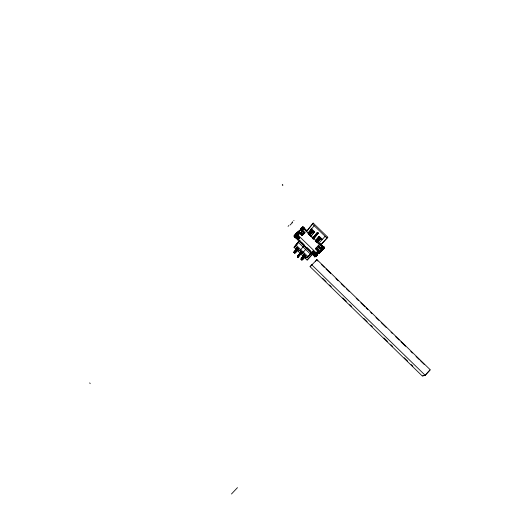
<?xml version="1.0" encoding="UTF-8"?>
<svg xmlns="http://www.w3.org/2000/svg" width="520" height="520" viewBox="0 0 520 520"><rect width="100%" height="100%" fill="white"/><g stroke="black" fill="none" stroke-linecap="round" stroke-linejoin="round"><path stroke-width="0.78" d="M321.529 248.814L321.185 248.131A1.118 0.384 44.3 0 1 321.347 247.956L322.699 248.995L322.582 249.951M323.733 246.928C323.889 248.118 322.738 247.006 323.362 247.988C322.101 247.175 323.343 247.871 323.778 247.013M322.296 247.097L322.03 247.761L322.296 247.097A1.111 1.053 36.2 0 1 322.757 246.636L324.149 246.994L324.025 248.43M315.341 254.391L315.445 253.903A1.118 1.053 36.4 0 1 315.906 253.442C320.034 252.571 314.932 257.953 315.601 253.728A1.118 1.053 36.4 0 1 316.062 253.266M316.446 254.806L316.141 254.131M315.776 255.073L316.062 256.425M316.199 254.228C317.181 253.13 316.94 255.353 316.036 254.404M315.978 255.008L316.322 255.769L315.978 256.568M317.363 248.443C316.387 248.768 317.369 247.663 317.089 248.677M317.454 254.014L317.031 253.299L317.161 254.274L316.472 253.922L317.499 253.682M318.279 233.103C316.959 235.138 316.882 231.004 318.279 233.103L313.203 239.213M317.623 253.922L317.428 254.917M320.047 239.681L318.975 239.824A0.949 0.897 34.9 0 1 318.552 239.415L318.916 238.199L320.242 238.758L320.138 239.571L317.389 242.717M318.078 249.847C319.092 248.242 318.389 250.764 318.351 249.269M318.454 247.267C318.513 246.35 318.136 247.052 318.565 247.208M318.611 249.847L318.006 249.633L318.494 249.236M319.085 248.814C320.522 247.891 319.611 248.319 319.358 248.807M316.141 256.399L314.776 256.932L314.034 255.573M316.03 256.522L314.776 256.692L314.158 255.561M301.158 232.33C299.845 234.884 300.32 231.413 301.243 232.453C300.391 233.337 301.243 231.836 300.775 233.227M300.742 229.138L300.553 230.133L300.827 228.995M300.865 233.071L300.495 232.661L300.865 233.025M301.925 227.942L301.971 227.617M302.419 231.536C301.529 230.581 303.004 231.647 301.945 231.179M302.283 229.573L301.853 230.003M301.99 233.864C303.361 233.571 301.529 234.312 302.452 234.078M302.341 231.582L302.016 231.218M305.689 256.087L302.497 259.733L301.516 259.864A0.865 0.819 35.7 0 1 301.139 259.493L301.178 258.628L304.434 254.858M302.627 228.02L302.887 227.597M302.543 231.335L302.244 231.738M302.803 229.665L302.699 230.139A1.099 1.04 32.3 0 1 302.244 230.588L302.088 230.653M303.024 233.22L303.082 232.791M303.771 232.785C303.933 232.758 303.199 231.914 303.687 233.006M301.788 227.975C302.153 226.109 304.811 227.097 303.856 228.67A1.105 1.047 32.3 0 1 303.394 229.125L302.406 229.099M304.044 227.662L304.005 228.475L302.393 230.783M295.633 237.198L294.255 236.847L294.275 235.547M295.477 237.256L294.508 236.782L294.073 235.892M298.662 248.703L295.406 252.798L294.424 252.935A0.858 0.819 34.1 0 1 294.047 252.564L294.093 251.7L295.029 251.414M295.425 233.935C296.069 232.505 298.35 233.889 297.317 235.086A1.111 1.047 32.3 0 1 296.849 235.541L295.464 235.19L295.568 233.74M297.459 234.897A1.111 1.053 32.3 0 1 296.992 235.352L295.718 235.131L295.483 233.883M297.193 233.974L297.375 234.936M298.292 256.1C299.338 257.133 296.901 257.459 297.518 256.211L301.184 251.817M295.653 234.488L294.918 235.3M296.419 237.406L296.667 236.665M296.816 232.55L297.615 232.667L298.474 233.838A1.111 0.377 45.1 0 1 298.331 234.019C295.529 233.337 298.149 230.529 298.948 233.363A1.111 0.377 45.1 0 1 298.805 233.552L298.279 233.344M296.667 237.51L296.244 237.049M298.435 238.4C297.096 238.44 299.182 238.18 298.188 237.855M297.713 236.438L297.245 236.028L297.408 236.34M298.064 238.797L297.609 238.362M303.043 229.307C300.196 231.335 301.301 225.446 303.043 229.307A1.111 0.384 45.1 0 1 302.9 229.495L302.367 229.294M302.906 228.332C303.732 228.254 303.199 228.547 302.776 227.682L296.589 233.799C297.856 235.001 296.257 232.564 295.536 233.811M306.345 230.6L306.026 230.217M313.326 251.713C314.308 252.064 312.267 252.947 313.352 251.804M314.301 253.572C314.99 254.449 315.075 252.161 314.483 253.792M313.976 254.618C314.782 252.727 313.547 255.307 313.638 254.156M316.797 255.587L316.875 255.014M318.117 252.174L318.519 252.661M319.254 253.136L318.038 251.667L317.109 252.233L318.331 253.636L319.254 253.136L318.558 253.013M320.593 244.498C321.666 244.829 319.442 245.791 320.723 244.465M319.553 251.498L320.6 251.992L320.06 250.946M322.192 248.072L322.673 248.456M322.439 246.188L322.12 245.804M322.861 249.347L322.868 248.82L322.471 250.075L322.92 249.314L322.634 248.917M321.185 248.131C322.998 245.823 324.116 251.31 321.646 248.944M318.695 249.802L318.038 249.6M316.413 248.58L316.752 248.157M312.429 231.719C312.877 230.107 309.946 230.256 310.719 231.816A0.949 0.891 33.4 0 0 311.142 232.219L312.429 231.719L309.881 234.864M302.725 259.279L302.497 259.733M300.716 233.077L301.093 232.863M302.302 233.558L302.094 234.084M322.901 248.521L322.738 249.203L323.817 248.573L322.985 248.839M315.361 256.042L316.056 255.866L316.342 255.08M294.879 235.839L295.503 234.553L295.334 235.235L295.861 235.749M322.069 247.429L322.133 247.28A1.111 1.047 36.2 0 1 322.589 246.818L322.913 246.578M319.475 248.17L319.787 248.716L319.423 248.261M302.594 234.013L302.328 234.319M297.824 232.466L298.226 232.98M299.962 230.614L298.954 231.133L299.423 230.672M301.918 228.41L302.387 228.65M298.617 237.38L299.084 237.796L298.786 237.672M316.791 254.885C314.626 256.217 317.531 256.406 316.108 255.099M316.999 255.547L316.524 256.022M318.747 253.669L317.265 252.064A1.118 0.377 44.3 0 0 317.109 252.233M320.6 251.992L321.106 251.4L320.534 250.478M301.983 233.786L302.204 233.571M302.4 234.306L302.133 233.811M294.359 235.411L294.132 235.736L295.562 235.053M294.567 236.249L294.58 236.795M295.997 234.344L295.978 234.748M296.654 234.819L296.887 233.805M301.886 227.662L302.354 227.097M288.743 225.537L288.074 226.408M289.991 225.069L292.487 222.599M292.611 221.741L291.947 222.417M293.969 220.435L293.813 220.753M295.341 234.078L295.678 233.617M294.327 235.475L294.736 235.099M294.749 235.228L295.653 235.228M294.164 236.697L295.477 234.462M296.589 233.799L296.777 233.383M295.295 235.541L296.829 233.772M295.087 235.183L295.718 235.131M300.534 229.483L300.937 228.872L300.683 229.19M301.821 227.812L302.224 227.201M300.911 228.963L301.36 228.625L300.788 229.067M302.653 226.947L302.347 227.208L303.413 227.272L299.956 230.639L301.646 229.06M297.564 234.416L297.499 234.084M297.317 235.086L297.518 234.741M303.485 227.032C301.958 227.35 303.882 228.703 303.517 227.35M296.829 236.093L297.901 234.748M299.409 232.772L302.029 235.625L304.817 232.811L301.275 229.067L304.954 232.635L304.629 233.071M303.732 227.558L303.764 227.233M302.413 229.287L301.945 229.905L302.633 229.736M301.873 230.393L304.766 232.895M302.9 229.229L303.543 228.93A1.105 1.047 32.3 0 0 304.005 228.475M300.32 232.85L300.716 232.323M300.307 232.947L300.937 232.232M302.224 230.458L303.03 229.398M300.346 233.083L301.034 232.252M300.411 233.161L300.567 232.648M300.8 232.707L301.08 232.271M301.795 231.543L302.218 230.971M300.534 233.239L301.243 232.453M300.729 233.246L301.262 232.55M302.959 233.038L303.485 232.31M302.978 233.136L303.726 232.33L303.056 233.259M302.283 234.338L302.627 233.877M302.789 228.026L302.647 227.662L294.288 236.483L297.934 240.025L299.156 238.583L296.017 235.534M303.206 232.953L303.81 232.388M303.908 232.609L303.381 233.337L303.869 232.472M299.748 237.998L299.312 238.427L296.562 235.755L296.998 235.333L299.748 237.998L297.934 240.025M303.427 233.324L303.894 232.707M302.029 235.625L304.954 232.635M296.315 249.529L294.034 247.312L299.481 240.364M306.404 231.524L313.196 223.113L327.788 237.218L321.341 244.374M299.28 240.844L294.034 247.312M306.735 231.342L313.196 223.113M295.256 246.175L299.975 240.389L295.256 246.175L307.112 257.712L311.597 252.817L311.194 253.221M296.621 247.319L295.627 248.567L296.01 248.183M307.97 233.161L311.461 228.781L314.606 231.822L311.051 236.145M295.672 248.898L296.667 247.65M308.165 233.233L314.164 225.706M293.976 251.927L297.206 247.812M308.328 233.922L310.856 230.763M293.943 252.187L297.479 247.774M308.555 233.76L311.22 230.549M294.762 251.368L297.303 248.209M293.989 252.441L297.525 248.04M308.639 234.202L310.661 231.68M294.047 252.564L297.583 248.164M308.698 234.332L310.719 231.816M294.424 252.935L297.973 248.541M309.114 234.734L311.142 232.219M294.548 252.987L298.096 248.593M309.25 234.786L311.279 232.278M294.814 253.032L298.363 248.638M309.536 234.839L311.565 232.33M295.074 253L298.753 248.553M309.406 235.222L312.949 231.042L314.184 232.239L310.642 236.555M295.406 252.798L298.61 248.82M309.667 235.216L312.377 231.855M295.62 251.986L297.362 250.263L298.493 251.362L299.507 250.127M299.904 250.698L303.927 245.83M313.066 237.594L317.2 232.648M297.44 256.36L301.567 251.42M312.702 238.108L317.44 232.505M297.421 256.529L301.587 251.661M312.904 238.017L317.629 232.479M297.453 256.698L301.62 251.849M312.936 238.199L317.109 233.357M297.596 256.919L301.724 251.992M313.092 238.44L317.226 233.513M297.739 257.023L301.873 252.103M313.255 238.556L317.389 233.63M297.817 257.062L301.958 252.135M313.339 238.589L317.48 233.669M297.993 257.088L302.139 252.167L298.168 257.069M313.534 238.628L318.24 232.915M298.246 257.036L302.153 252.408M313.287 239.181L318.253 233.292M302.445 253.175L306.527 248.358M315.868 255.587L315.432 255.723M317.506 254.885L317.233 255.19L317.59 254.748M321.744 249.886L321.094 249.769M322.173 249.359L321.536 249.347M297.518 256.211L298.22 256.055M303.745 254.274L302.712 255.483L304.135 253.883M315.166 240.962L319.221 236.308L322.374 239.356L321.952 239.779L320.717 238.576L317.564 242.177M315.582 240.552L319.221 236.308M316.05 241.417L318.689 238.362M301.067 258.856L304.649 254.709M315.835 241.768L318.916 238.199M301.262 258.531L304.239 255.275M316.407 241.202L319.053 238.147M301.034 259.116L304.726 254.846M316.329 241.436L318.435 238.999M304.506 255.236L301.594 258.329M301.08 259.37L304.779 255.112M316.381 241.716L318.494 239.285M301.139 259.493L304.831 255.236M316.44 241.852L318.552 239.415M301.516 259.864L305.221 255.613M316.856 242.255L318.975 239.824M301.646 259.916L305.351 255.665M316.992 242.314L319.111 239.883M302.679 258.889L305.338 255.84M301.906 259.961L305.617 255.717M317.265 242.242L319.397 239.935M302.731 259.149L305.5 255.983M302.166 259.928L305.838 255.873M317.564 242.32L320.262 239.323M305.494 258.466L306.644 257.088M318.26 243.958L325.111 236.294M315.178 256.23L314.75 256.659L311.077 253.091L312.364 251.706L316.05 255.288L315.127 256.12M307.112 257.712L311.305 253L299.163 241.196M313.092 250.978L312.656 251.407L315.425 254.092L315.855 253.663L313.092 250.978L311.805 252.369L312.364 251.706M315.374 248.612L318.142 251.303L315.374 248.612L318.364 245.609L321.913 249.359L318.364 245.609M317.961 246.038L320.886 248.56M319.475 244.744L320.365 243.75L324.044 247.319M316.413 248.631L317.115 247.904M317.044 248.69L316.687 248.469L317.304 247.969M317.947 247.104L318.396 246.63M316.764 248.599L317.096 248.255M316.849 248.658L317.174 248.385M316.959 248.859L317.447 248.222M318.494 247.332L318.728 246.948M304.284 257.289L307.132 260.065L312.488 254.118M321.048 244.602L327.788 237.218M312.741 253.922L307.132 260.065M319.079 248.625L319.677 247.975M319.065 248.716L319.572 248.255M319.501 248.709L320.06 248.138M319.644 248.749L320.099 248.281M319.67 248.872L320.086 248.378M315.38 254.059L315.601 253.728M316.062 253.383L316.557 253.162M318.526 251.154L316.108 253.546M315.406 254.722L315.497 254.215M315.478 254.885L315.562 254.547M316.401 253.338L316.901 253.221M425.308 375.076L429.956 370.006M425.191 375.303L430.268 369.779L316.992 259.656L310.083 266.663L422.376 376.09L425.191 375.303L311.786 264.856M322.913 246.721L323.245 246.532M315.686 255.158L315.633 254.709M315.582 255.366L316.596 254.261M314.665 256.542L317.265 253.936M314.62 256.867L317.272 254M317.544 253.767L323.57 247.696M315.022 256.548L317.252 254.118M319.469 251.784L315.77 248.19L319.56 251.739L321.483 250.335L321.367 249.912M324.031 246.864L324.24 247.136M316.056 255.866L317.272 255.119M321.074 250.153L322.374 250.088L321.386 250.068L318.084 253.487M315.874 256.692L316.225 256.256M322.764 249.327L323.303 249.087M324.376 247.624L324.337 247.956M310.083 266.663L311.961 264.693M315.244 261.502L316.992 259.656M231.465 494L237.49 487.637M308.828 255.886L309.225 255.489M312.676 252.389C311.708 253.962 313.391 252.447 312.735 252.415M312.273 253.065L312.845 252.48M312.995 252.337L313.56 251.758M320.268 245.115L320.834 244.53M312.344 253.136L312.917 252.544M313.06 252.415L313.638 251.823M320.333 245.186L320.911 244.595M312.416 253.201L312.988 252.623M313.137 252.48L313.703 251.894M320.405 245.252L320.976 244.673M312.526 253.273L313.06 252.727M313.248 252.544L313.781 252.005L313.307 252.564M320.515 245.323L321.048 244.777M320.58 245.343L321.074 244.842M314.281 253.513L314.808 253.019M313.612 254.352L314.171 253.78M313.638 254.391L314.21 253.806M314.379 253.682L314.945 253.103M313.709 254.462L314.281 253.87M314.444 253.754L315.022 253.169M313.781 254.527L314.353 253.948M313.892 254.599L314.438 254.085M314.632 253.89L315.12 253.279M318.019 250.972L316.18 252.798L297.739 234.891L299.942 232.726M320.574 248.417L322.264 246.747L303.803 228.93L301.847 230.88M315.783 253.396L318.5 250.686M317.115 252.323L317.824 251.596M321.197 248.222L321.906 247.488M321.88 247.663L322.309 247.234M321.646 248.034L322.212 247.748M317.811 252.285L318.286 251.81M321.893 248.177L322.374 247.702M317.005 253.299L319.228 251.108M321.341 249.008L323.076 247.273M318.76 251.68L317.109 253.325L316.7 253.201M321.373 249.087L323.154 247.299M317.2 253.377L319.449 251.225M320.918 249.775L323.297 247.383M317.343 253.5L319.54 251.232M321.191 249.659L323.388 247.468M317.161 253.702L319.351 251.433M321.002 249.867L323.2 247.676M317.252 253.78L319.586 251.277M321.094 249.951L323.472 247.559M317.467 253.897L323.596 247.774M323.102 248.411L322.712 249.015M319.937 251.817L320.866 250.855M322.777 249.132L323.252 248.658M317.35 254.131L319.254 252.739L319.137 252.323M316.115 255.983L316.947 255.132M320.183 251.96L321.016 251.102M322.621 249.607L323.336 248.872M318.546 253.708L319.254 252.98M322.706 249.613L323.343 248.963M316.329 256.061L317.025 255.339M320.398 252.031L321.1 251.316M302.712 258.914L304.454 257.179L305.584 258.284L305.975 257.901M311.077 253.091L311.512 252.661M320.365 243.75L319.937 244.179L322.562 246.727M298.493 251.362L298.883 250.978M311.461 228.781L311.038 229.197L312.273 230.386M299.117 241.482L299.52 241.085L296.907 244.29M311.051 232.908L312.949 231.042M314.184 232.239L314.606 231.822M297.239 232.433L297.719 231.959M300.944 228.364L301.815 227.903M296.92 232.863L297.401 232.394M300.606 229.762L298.688 231.172L299.084 231.257M301.008 228.813L301.49 228.345M294.886 235.203L295.555 234.462M297.486 232.57L297.967 232.102M301.34 228.378L302.062 228.046M294.97 235.417L295.757 234.526M299.046 231.556L296.647 233.889L298.889 231.77M301.581 228.514L301.971 228.833L302.445 228.358M296.771 234.026L299.143 231.641M301.353 229.469L303.004 227.844M296.861 234.111L299.228 231.732M301.47 229.613L303.089 227.936M296.907 234.143L299.325 231.875M301.529 229.703L303.186 228.078M296.998 234.195L299.358 231.953M301.483 229.886L303.219 228.156M297.232 234.182L299.416 232.037M302.419 229.964A1.111 0.384 45.1 0 0 302.569 229.775L302.308 229.216L302.783 228.742M297.317 234.273L299.5 232.128M297.356 234.319L299.539 232.174M298.37 233.525L299.592 232.264M302.464 229.463L302.945 228.995M297.362 234.734L297.758 234.812L297.622 234.39L299.631 232.375M302.133 229.899L302.614 229.431M298.454 233.747L298.935 233.272M302.341 229.964L303.03 229.216M298.246 234.019L298.948 233.363M300.027 232.837L297.323 235.534L299.897 233.006M297.323 235.892L299 234.247M295.88 237.686C296.887 237.855 295.022 238.336 296.894 236.697M296.998 236.503L297.466 236.1M295.925 237.757L296.966 236.763M295.952 237.79L297.206 236.704M296.094 237.933L297.135 237.068L296.771 236.86M296.133 237.958L297.108 236.944M296.199 237.998L296.751 237.517M297.622 238.498L298.142 237.952M297.694 238.602L298.259 237.991M297.765 238.68L298.363 238.114M297.414 239.213C298.285 239.122 295.704 238.81 298.396 238.154M298.603 238.076L298.987 237.575M305.812 230.828L306.267 230.438M297.486 239.272L298.376 238.388M298.63 238.114L299.058 237.686M298.519 239.447L298.954 239.025M300.911 228.501L301.613 227.844M296.829 232.642L297.518 231.894M300.924 228.592L301.399 228.124M315.367 256.204L314.971 256.288M316.647 248.248L316.687 248.469M316.316 252.46L315.913 252.486M294.899 234.982L295.282 234.994M314.776 253.013L315.12 253.481M314.015 253.714L314.405 254.189M321.067 251.524L320.534 251.433M322.517 250.003L322.056 250.322M295.126 235.683L295.087 236.392M296.712 234.708L296.082 234.442L296.654 233.721M295.094 236.847L294.684 236.867M317.44 251.29L317.629 250.906M303.101 232.908L303.732 232.648M422.728 375.798L424.658 375.251M316.563 255.314L315.868 255.489L315.334 254.969M295.048 235.157L295.744 234.988M316.186 255.177L315.933 255.3M303.42 233.175L303.147 232.823M316.635 255.314L315.848 254.982M323.323 248.677L322.641 248.586M298.864 233.259L299.253 233.344L298.603 232.401M321.067 250.237L321.483 250.335M318.604 251.81L318.195 251.713L318.312 252.129M318.844 252.642L319.254 252.739M303.557 232.908L303.29 232.505L303.628 232.655M321.113 250.341L321.113 250.016M300.703 229.944L300.482 230.119M298.623 232.57L298.779 233.044M319.397 251.478L319.69 251.414M304.856 229.053L304.564 229.047M312.344 223.951L326.937 238.062M318.806 236.724L320.041 237.919M303.875 227.786L307.008 230.828L306.579 231.25L303.44 228.208M319.547 244.556L320.651 245.629M310.44 235.911L313.313 238.693M315.614 240.929L321.945 247.058M319.319 250.9L319.976 251.836M302.347 235.196L298.668 231.621L302.166 235.45M297.102 233.877L297.622 234.39M295.061 235.45L298.727 239.011M311.928 252.135L315.608 255.639M301.34 241.975L304.187 244.744M307.041 247.514L310.459 250.835M298.194 239.512L311.87 252.805M316.726 259.922L317.889 261.053M321.373 264.44L324.279 267.261M326.021 268.957L330.661 273.475M335.887 278.551L338.215 280.813M341.113 283.634L344.598 287.021M346.34 288.717L349.245 291.538M356.213 298.311L358.534 300.573M360.861 302.829L364.923 306.781M366.087 307.911L367.829 309.601M370.728 312.423L371.891 313.553M375.954 317.506L378.859 320.327M381.179 322.589L386.406 327.665M391.053 332.183L392.216 333.313M395.7 336.7L399.185 340.087M400.926 341.783L405.568 346.3M410.793 351.377L412.536 353.074M416.019 356.46L419.504 359.847M420.667 360.978L424.151 364.364M298.292 242.307L310.369 254.053M296.094 245.102L308.009 256.704M297.453 250.633L303.147 256.178M322.55 278.194L326.027 281.58M329.498 284.96L331.24 286.656M342.817 297.94L346.294 301.32M349.765 304.707L351.507 306.404M363.662 318.247L367.14 321.633M370.611 325.019L372.346 326.709M383.929 337.994L387.406 341.38M390.878 344.767L392.613 346.457M404.196 357.74L407.667 361.127M411.144 364.513L412.88 366.204M301.971 228.833L302.308 229.216M304.454 229.515L304.219 229.58M296.615 235.235L296.959 235.827M89.733 382.856L90.168 383.701M317.623 251.947L317.584 251.758A1.118 0.377 44.3 0 1 317.74 251.589M300.203 229.684L300.339 230.119M317.642 253.812L317.759 254.228M318.903 250.803L319.02 251.225M321.672 247.748L321.659 247.663A1.118 0.384 44.3 0 1 321.822 247.488M296.868 234.397L296.283 234.039L296.868 234.397M297.343 232.934L297.934 233.474L297.356 232.915M301.438 228.878L302.029 229.417L301.464 228.846M282.288 184.906L282.854 185.068L282.288 184.906M311.753 253.318L312.221 253.754L311.766 253.305M313.118 254.644L313.586 255.073L313.125 254.631M317.642 252.623L318.24 253.169L317.642 252.623M321.724 248.521L322.315 249.067L321.724 248.521M324.279 248.112L323.921 248.56L324.279 248.112"/></g></svg>
